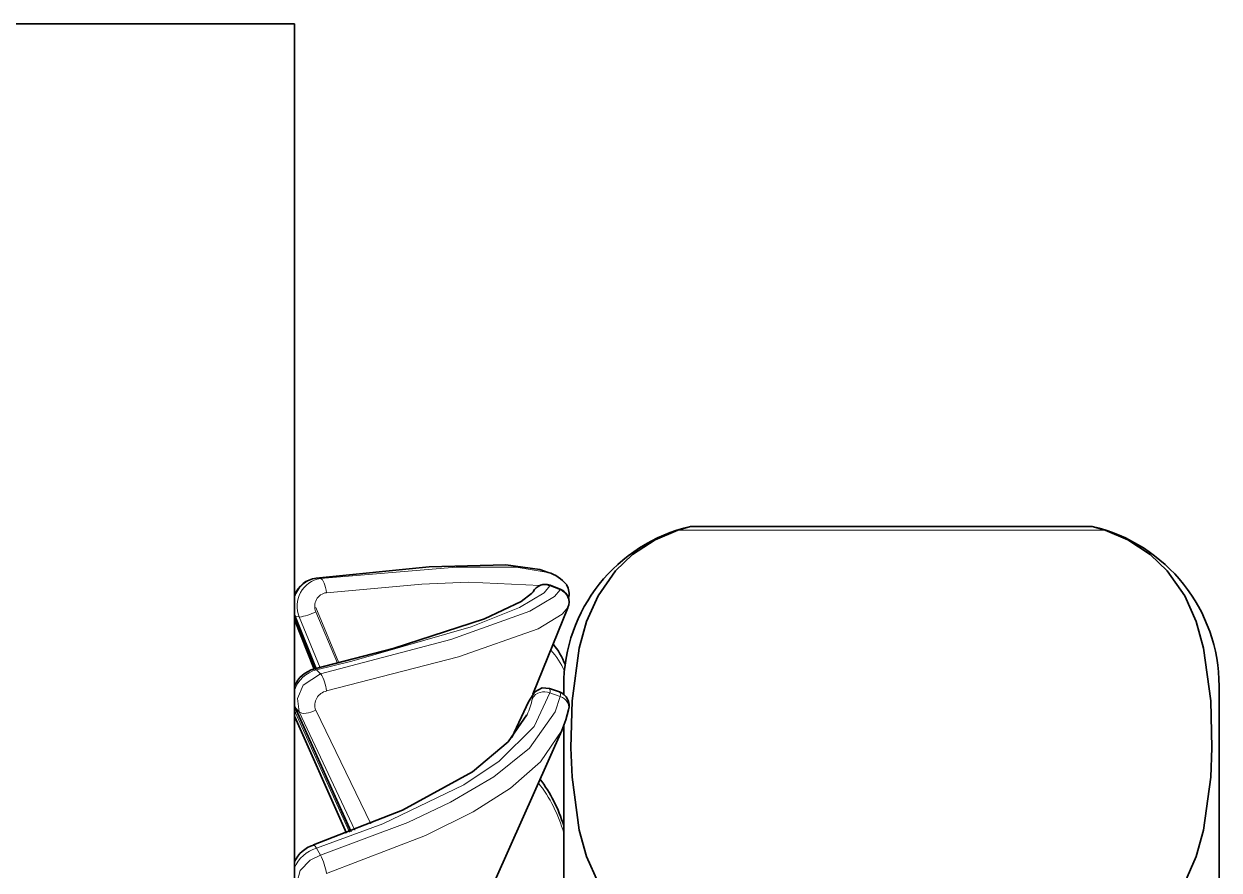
# Model space of a CAD drawing. Extents: x 218 to 1434, y 54 to 743.
# Drawn here: x 263.054 to 267.43, y 432.872 to 435.97 of the extents above; entities that cross this region are included whole.
import ezdxf

# ---------------------------------------------------------------- set-up
doc = ezdxf.new("R2010")
doc.units = 0

msp = doc.modelspace()

# ---------------------------------------------------------------- linework, layer by layer
at = {"color": 7, "lineweight": 35, "ltscale": 0.075}
msp.add_line((261.0446, 435.9697), (264.0446, 435.9697), dxfattribs=at)
at = {"color": 7, "lineweight": 35, "ltscale": 0.125}
msp.add_line((264.0446, 435.9697), (264.0446, 430.9697), dxfattribs=at)
at = {"color": 7, "lineweight": 35, "ltscale": 0.001229}
for p, q in [((265.4476, 434.1162), (265.4949, 434.1296)), ((267.0129, 434.1162), (266.9656, 434.1296))]:
    msp.add_line(p, q, dxfattribs=at)
at = {"color": 7, "lineweight": 35, "ltscale": 0.036768}
msp.add_line((266.9656, 434.1296), (265.4949, 434.1296), dxfattribs=at)
at = {"color": 7, "lineweight": 13, "ltscale": 0.039132}
msp.add_line((267.0129, 434.1162), (265.4476, 434.1162), dxfattribs=at)
at = {"color": 7, "lineweight": 35, "ltscale": 0.000807265}
msp.add_line((264.9734, 433.9614), (264.9427, 433.9716), dxfattribs=at)
at = {"color": 7, "lineweight": 13, "ltscale": 0.000352029}
msp.add_line((264.1252, 433.9404), (264.1392, 433.9387), dxfattribs=at)
at = {"color": 7, "lineweight": 13, "ltscale": 6.31445e-05}
msp.add_line((264.98, 433.9119), (264.9805, 433.9144), dxfattribs=at)
at = {"color": 7, "lineweight": 13, "ltscale": 0.001003}
msp.add_line((265.0175, 433.8975), (264.98, 433.9119), dxfattribs=at)
at = {"color": 7, "lineweight": 35, "ltscale": 0.001001}
msp.add_line((265.0179, 433.8999), (264.9805, 433.9144), dxfattribs=at)
at = {"color": 7, "lineweight": 13, "ltscale": 6.04602e-05}
msp.add_line((265.0179, 433.8999), (265.0175, 433.8975), dxfattribs=at)
at = {"color": 7, "lineweight": 13, "ltscale": 0.005503}
msp.add_line((264.2071, 433.6304), (264.1225, 433.8336), dxfattribs=at)
at = {"color": 7, "lineweight": 35, "ltscale": 0.008546}
msp.add_line((265.0454, 433.8323), (264.917, 433.5155), dxfattribs=at)
at = {"color": 7, "lineweight": 13, "ltscale": 3.17973e-05}
msp.add_line((265.0461, 433.8344), (265.0455, 433.8333), dxfattribs=at)
at = {"color": 7, "lineweight": 13, "ltscale": 0.000248512}
msp.add_line((264.0445, 433.8104), (264.0478, 433.801), dxfattribs=at)
at = {"color": 7, "lineweight": 13, "ltscale": 0.000141564}
msp.add_line((264.0446, 433.7897), (264.0478, 433.7944), dxfattribs=at)
at = {"color": 7, "lineweight": 35, "ltscale": 0.00489}
msp.add_line((264.1167, 433.6078), (264.0446, 433.7897), dxfattribs=at)
at = {"color": 7, "lineweight": 13, "ltscale": 8.56465e-05}
msp.add_line((264.0447, 433.8025), (264.0478, 433.801), dxfattribs=at)
at = {"color": 7, "lineweight": 35, "ltscale": 0.005201}
msp.add_line((264.1215, 433.6092), (264.0447, 433.8025), dxfattribs=at)
at = {"color": 7, "lineweight": 13, "ltscale": 0.000353578}
msp.add_line((264.0478, 433.801), (264.0617, 433.7986), dxfattribs=at)
at = {"color": 7, "lineweight": 13, "ltscale": 0.005148}
msp.add_line((264.0478, 433.801), (264.1245, 433.6099), dxfattribs=at)
at = {"color": 7, "lineweight": 13, "ltscale": 0.005026}
msp.add_line((264.138, 433.6127), (264.0617, 433.7986), dxfattribs=at)
at = {"color": 7, "lineweight": 13, "ltscale": 0.005108}
msp.add_line((264.2014, 433.6289), (264.1225, 433.8174), dxfattribs=at)
at = {"color": 7, "lineweight": 13, "ltscale": 0.000502321}
msp.add_line((264.1252, 433.605), (264.1392, 433.5906), dxfattribs=at)
at = {"color": 7, "lineweight": 35, "ltscale": 0.000986299}
msp.add_line((265.015, 433.5241), (264.9777, 433.5368), dxfattribs=at)
at = {"color": 7, "lineweight": 13, "ltscale": 0.000986523}
msp.add_line((265.0175, 433.5078), (264.98, 433.5202), dxfattribs=at)
at = {"color": 7, "lineweight": 35, "ltscale": 0.000747681}
msp.add_line((265.0303, 433.5451), (265.0303, 433.5152), dxfattribs=at)
at = {"color": 7, "lineweight": 35, "ltscale": 0.009402}
msp.add_line((267.4303, 433.5451), (267.4303, 433.169), dxfattribs=at)
at = {"color": 7, "lineweight": 13, "ltscale": 0.000207555}
msp.add_line((264.0447, 433.4738), (264.0478, 433.4661), dxfattribs=at)
at = {"color": 7, "lineweight": 35, "ltscale": 0.012517}
msp.add_line((264.2505, 433.0125), (264.0456, 433.4693), dxfattribs=at)
at = {"color": 7, "lineweight": 35, "ltscale": 0.003623}
msp.add_line((264.9014, 433.4881), (264.8407, 433.3566), dxfattribs=at)
at = {"color": 7, "lineweight": 13, "ltscale": 0.003448}
msp.add_line((264.9002, 433.4838), (264.8424, 433.3586), dxfattribs=at)
at = {"color": 7, "lineweight": 13, "ltscale": 0.000204436}
msp.add_line((264.0447, 433.4547), (264.0478, 433.4471), dxfattribs=at)
at = {"color": 7, "lineweight": 35, "ltscale": 0.011646}
msp.add_line((264.2345, 433.0064), (264.0456, 433.4322), dxfattribs=at)
at = {"color": 7, "lineweight": 13, "ltscale": 0.000512874}
msp.add_line((264.0478, 433.4661), (264.0617, 433.451), dxfattribs=at)
at = {"color": 7, "lineweight": 13, "ltscale": 0.012428}
msp.add_line((264.0478, 433.4661), (264.2531, 433.0134), dxfattribs=at)
at = {"color": 7, "lineweight": 13, "ltscale": 0.000215927}
msp.add_line((264.0478, 433.4471), (264.0523, 433.4544), dxfattribs=at)
at = {"color": 7, "lineweight": 13, "ltscale": 0.011984}
msp.add_line((264.0478, 433.4471), (264.2463, 433.0108), dxfattribs=at)
at = {"color": 7, "lineweight": 13, "ltscale": 0.011962}
msp.add_line((264.2649, 433.0179), (264.0617, 433.451), dxfattribs=at)
at = {"color": 7, "lineweight": 13, "ltscale": 0.011573}
msp.add_line((264.3245, 433.0412), (264.1225, 433.4577), dxfattribs=at)
at = {"color": 7, "lineweight": 35, "ltscale": 0.000948113}
msp.add_line((265.0383, 433.422), (265.0481, 433.4586), dxfattribs=at)
at = {"color": 7, "lineweight": 35, "ltscale": 0.00106}
msp.add_line((265.0232, 433.3824), (265.0383, 433.422), dxfattribs=at)
at = {"color": 7, "lineweight": 35, "ltscale": 0.00575}
msp.add_line((265.0303, 433.399), (265.0303, 433.169), dxfattribs=at)
at = {"color": 7, "lineweight": 35, "ltscale": 0.00821}
msp.add_line((265.0303, 433.169), (265.0303, 432.8406), dxfattribs=at)
at = {"color": 7, "lineweight": 35, "ltscale": 0.11937}
msp.add_line((267.4303, 433.169), (267.4303, 428.3942), dxfattribs=at)
at = {"color": 7, "lineweight": 13, "ltscale": 0.000724587}
msp.add_line((264.1252, 432.9517), (264.1392, 432.9263), dxfattribs=at)
at = {"color": 7, "lineweight": 35}
for points in [[(265.4476, 434.1162), (265.3646, 434.0811), (265.2827, 434.0274), (265.2198, 433.9669), (265.1562, 433.8756), (265.1142, 433.7814), (265.0868, 433.6846), (265.0607, 433.4908), (265.0565, 433.3188)], [(267.0129, 434.1162), (267.096, 434.0811), (267.1779, 434.0274), (267.2407, 433.9669), (267.3043, 433.8756), (267.3464, 433.7814), (267.3737, 433.6846), (267.3998, 433.4908), (267.4041, 433.3188)], [(264.9427, 433.9716), (264.818, 433.9897), (264.5381, 433.9814), (264.1237, 433.9404)], [(264.918, 433.8908), (264.9128, 433.8843), (264.8745, 433.8554), (264.7401, 433.7916), (264.406, 433.683), (264.1178, 433.6082)], [(264.9012, 433.4877), (264.9245, 433.5242), (264.9515, 433.5385), (264.9777, 433.5368)], [(264.8958, 433.4406), (264.8268, 433.341), (264.6964, 433.2316), (264.4399, 433.0905), (264.1136, 432.9636)], [(265.0232, 433.3824), (264.7335, 432.7305), (264.6289, 432.4583), (264.5941, 432.3386)], [(265.4476, 432.5862), (265.3646, 432.6214), (265.2827, 432.6751), (265.2198, 432.7356), (265.1562, 432.8268), (265.1142, 432.9211), (265.0868, 433.0179), (265.0607, 433.2116), (265.0565, 433.3188)], [(267.0129, 432.5862), (267.096, 432.6214), (267.1779, 432.6751), (267.2407, 432.7356), (267.3043, 432.8268), (267.3464, 432.9211), (267.3737, 433.0179), (267.3998, 433.2116), (267.4041, 433.3188)]]:
    msp.add_lwpolyline(points, dxfattribs=at)
at = {"color": 7, "lineweight": 13}
for points in [[(264.1392, 433.9387), (264.6369, 433.9811), (264.8562, 433.9803), (264.9734, 433.9614)], [(264.98, 433.9119), (264.9585, 433.8873), (264.8682, 433.8327), (264.6911, 433.7628), (264.2544, 433.6369), (264.1252, 433.605)], [(264.1616, 433.8871), (264.5105, 433.9186), (264.682, 433.9262), (264.9435, 433.9136)], [(264.1392, 433.5906), (264.6165, 433.7159), (264.9066, 433.8193), (264.9963, 433.873), (265.0175, 433.8975)], [(264.1616, 433.5275), (264.6452, 433.6526), (264.9368, 433.7553), (265.0248, 433.8087), (265.0455, 433.8333)], [(264.0617, 433.451), (264.0551, 433.5001), (264.0757, 433.5485), (264.1392, 433.5906)], [(264.98, 433.5202), (264.9221, 433.3969), (264.7943, 433.2703), (264.6649, 433.184), (264.3685, 433.0412), (264.1252, 432.9517)], [(264.1392, 432.9263), (264.459, 433.0465), (264.6154, 433.1198), (264.7744, 433.2126), (264.9049, 433.3178), (264.9994, 433.4509), (265.0175, 433.5078)], [(264.9155, 433.4997), (264.9162, 433.5046), (264.916, 433.5062), (264.9152, 433.5071), (264.9135, 433.5063), (264.9083, 433.4994), (264.9002, 433.4838)], [(264.1616, 432.8594), (264.5241, 432.9981), (264.6986, 433.0851), (264.8351, 433.1721), (264.9451, 433.2686), (265.0232, 433.3824)], [(264.0617, 432.8042), (264.0541, 432.829), (264.0658, 432.8701), (264.1024, 432.9081), (264.1392, 432.9263)]]:
    msp.add_lwpolyline(points, dxfattribs=at)
at = {"color": 7, "lineweight": 35}
for centre, radius, start, end in [((265.6303, 433.5451), 0.6, 103.039, 180), ((266.8303, 433.5451), 0.6, 360, 76.961), ((264.9407, 433.8391), 0.1264, 38.0029, 75.0358), ((264.1363, 433.8432), 0.0981, 97.3385, 158.9644), ((264.9627, 433.8669), 0.0507, 69.4814, 151.9302), ((264.9871, 433.8833), 0.0628, 344.642, 30.9933), ((264.9993, 433.8531), 0.0504, 337.2134, 68.3764), ((264.7735, 433.5213), 0.2815, 21.4479, 39.2571), ((264.1437, 433.5046), 0.1069, 104.0565, 158.0542), ((264.9965, 433.4739), 0.0536, 343.5665, 69.7007), ((264.5172, 432.8798), 0.5358, 16.7627, 37.424), ((264.1491, 432.8535), 0.1156, 107.8695, 154.8636)]:
    msp.add_arc(centre, radius, start, end, dxfattribs=at)
at = {"color": 7, "lineweight": 13}
for centre, radius, start, end in [((264.139, 433.8441), 0.0975, 98.1356, 165.0612), ((264.1559, 433.8388), 0.102, 99.4926, 203.1), ((264.9607, 433.8667), 0.049, 66.8271, 157.2852), ((265.0001, 433.8887), 0.0489, 338.189, 35.009), ((264.169, 433.8374), 0.0505, 98.4363, 203.3186), ((264.9992, 433.8512), 0.0497, 338.8698, 68.4434), ((264.0377, 433.9761), 0.1796, 277.7168, 298.117), ((264.7906, 433.4984), 0.2624, 22.6564, 42.99), ((264.1529, 433.495), 0.1135, 104.0913, 162.5512), ((264.1183, 433.5998), 0.00853, 36.8676, 93.6408), ((264.0366, 433.5204), 0.1249, 3.2601, 34.3872), ((264.172, 433.475), 0.0531, 101.1391, 199.1964), ((264.9584, 433.474), 0.0506, 64.9747, 149.0019), ((264.9627, 433.5273), 0.0182, 337.5466, 32.1323), ((265.0004, 433.5147), 0.0178, 337.8776, 32.8106), ((264.6409, 433.5584), 0.2809, 335.1878, 347.9371), ((265.0055, 433.4656), 0.0432, 339.4992, 74.158), ((264.0607, 433.4373), 0.0161, 142.9888, 198.716), ((264.5225, 432.8655), 0.5272, 15.6168, 38.2503), ((264.1621, 432.8277), 0.129, 106.5464, 156.1528), ((264.1064, 432.9463), 0.0191, 16.0074, 67.2328), ((263.9515, 432.8263), 0.2128, 8.9519, 28.063)]:
    msp.add_arc(centre, radius, start, end, dxfattribs=at)
for centre, major_axis, ratio, start_param, end_param in [((264.1434, 433.889), (0.0057, -0.0497), 0.357597, 1.491101, 3.059194), ((264.1049, 433.4753), (0.0453, 0.0211), 0.472412, 3.300122, 4.884527)]:
    msp.add_ellipse(centre, major_axis=major_axis, ratio=ratio, start_param=start_param, end_param=end_param, dxfattribs=at)

doc.saveas('drawing.dxf')
